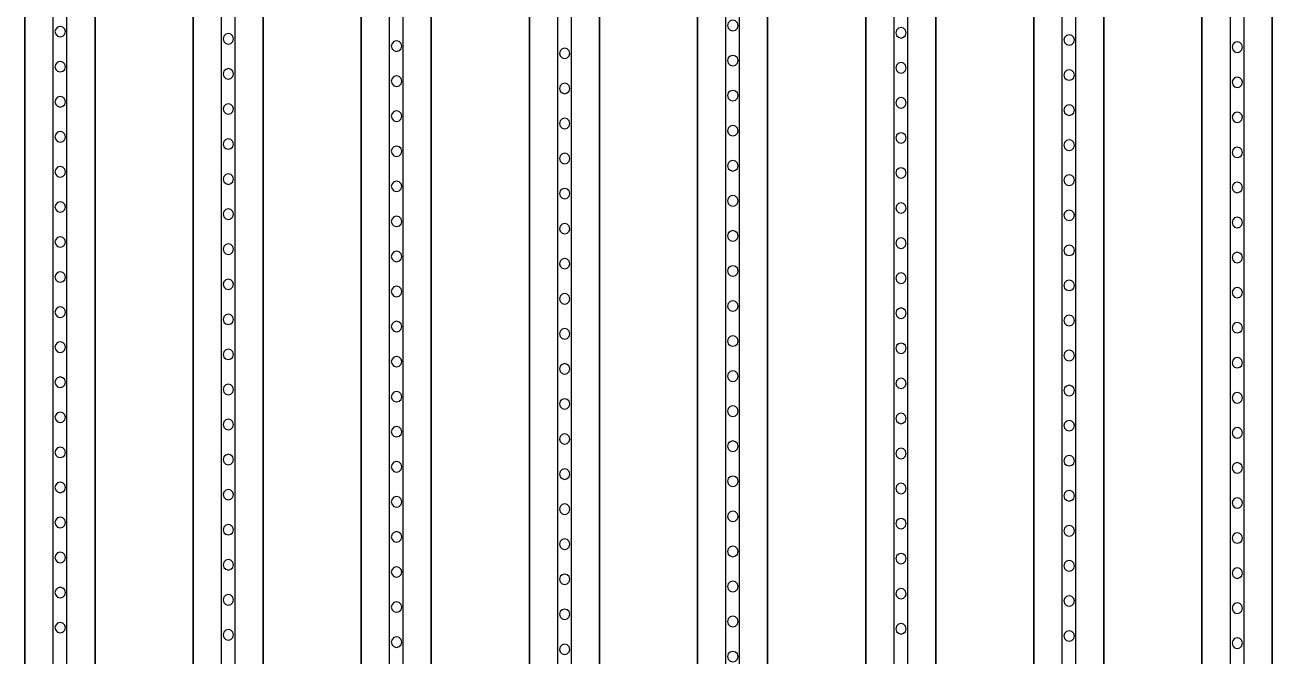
# Model space of a CAD drawing. Header units: metres. Extents: x -1550 to 1550, y -904 to 26100.
# Drawn here: x 204 to 382, y 6187.6 to 6277.6 of the extents above; entities that cross this region are included whole.
import ezdxf

# ---------------------------------------------------------------- set-up
doc = ezdxf.new("R2010")
doc.units = ezdxf.units.M
for name, color, linetype in [('Metal', 4, 'CONTINUOUS'), ('pattern_ionp', 7, 'CONTINUOUS'), ('Polyimide', 3, 'CONTINUOUS'), ('Polyimide_Negative', 5, 'CONTINUOUS')]:
    doc.layers.add(name, color=color, linetype=linetype)

msp = doc.modelspace()

# ---------------------------------------------------------------- linework, layer by layer
at = {"layer": 'Metal'}
for points in [[(210, 2040.25), (210, 11993.5), (208, 11993.5), (208, 11993.5), (208, 2040.25)], [(234, 2294.21), (234, 11993.5), (232, 11993.5), (232, 11993.5), (232, 2294.21)], [(258, 2548.18), (258, 11993.5), (256, 11993.5), (256, 11993.5), (256, 2548.18)], [(282, 2802.15), (282, 11993.5), (280, 11993.5), (280, 11993.5), (280, 2802.15)], [(306, 3056.12), (306, 11993.5), (304, 11993.5), (304, 11993.5), (304, 3056.12)], [(330, 3310.09), (330, 11993.5), (328, 11993.5), (328, 11993.5), (328, 3310.09)], [(354, 3564.06), (354, 11993.5), (352, 11993.5), (352, 11993.5), (352, 3564.06)], [(378, 3818.02), (378, 11993.5), (376, 11993.5), (376, 11993.5), (376, 3818.02)]]:
    msp.add_lwpolyline(points, dxfattribs=at)
at = {"layer": 'pattern_ionp'}
for points in [[(305.79, 6277.56), (305.69, 6277.94), (305.41, 6278.21), (305.04, 6278.31), (304.66, 6278.21), (304.39, 6277.94), (304.29, 6277.56), (304.39, 6277.19), (304.66, 6276.91), (305.04, 6276.81), (305.41, 6276.91), (305.69, 6277.19), (305.79, 6277.56)], [(209.79, 6276.69), (209.69, 6277.06), (209.41, 6277.34), (209.04, 6277.44), (208.66, 6277.34), (208.39, 6277.06), (208.29, 6276.69), (208.39, 6276.31), (208.66, 6276.04), (209.04, 6275.94), (209.41, 6276.04), (209.69, 6276.31), (209.79, 6276.69)], [(233.79, 6275.66), (233.69, 6276.03), (233.41, 6276.31), (233.04, 6276.41), (232.66, 6276.31), (232.39, 6276.03), (232.29, 6275.66), (232.39, 6275.28), (232.66, 6275.01), (233.04, 6274.91), (233.41, 6275.01), (233.69, 6275.28), (233.79, 6275.66)], [(329.79, 6276.53), (329.69, 6276.91), (329.41, 6277.18), (329.04, 6277.28), (328.66, 6277.18), (328.39, 6276.91), (328.29, 6276.53), (328.39, 6276.16), (328.66, 6275.88), (329.04, 6275.78), (329.41, 6275.88), (329.69, 6276.16), (329.79, 6276.53)], [(257.79, 6274.63), (257.69, 6275), (257.41, 6275.28), (257.04, 6275.38), (256.66, 6275.28), (256.39, 6275), (256.29, 6274.63), (256.39, 6274.25), (256.66, 6273.98), (257.04, 6273.88), (257.41, 6273.98), (257.69, 6274.25), (257.79, 6274.63)], [(353.79, 6275.5), (353.69, 6275.87), (353.41, 6276.15), (353.04, 6276.25), (352.66, 6276.15), (352.39, 6275.87), (352.29, 6275.5), (352.39, 6275.12), (352.66, 6274.85), (353.04, 6274.75), (353.41, 6274.85), (353.69, 6275.12), (353.79, 6275.5)], [(377.79, 6274.47), (377.69, 6274.84), (377.41, 6275.12), (377.04, 6275.22), (376.66, 6275.12), (376.39, 6274.84), (376.29, 6274.47), (376.39, 6274.09), (376.66, 6273.82), (377.04, 6273.72), (377.41, 6273.82), (377.69, 6274.09), (377.79, 6274.47)], [(281.79, 6273.59), (281.69, 6273.97), (281.41, 6274.24), (281.04, 6274.34), (280.66, 6274.24), (280.39, 6273.97), (280.29, 6273.59), (280.39, 6273.22), (280.66, 6272.94), (281.04, 6272.84), (281.41, 6272.94), (281.69, 6273.22), (281.79, 6273.59)], [(305.79, 6272.56), (305.69, 6272.94), (305.41, 6273.21), (305.04, 6273.31), (304.66, 6273.21), (304.39, 6272.94), (304.29, 6272.56), (304.39, 6272.19), (304.66, 6271.91), (305.04, 6271.81), (305.41, 6271.91), (305.69, 6272.19), (305.79, 6272.56)], [(209.79, 6271.69), (209.69, 6272.06), (209.41, 6272.34), (209.04, 6272.44), (208.66, 6272.34), (208.39, 6272.06), (208.29, 6271.69), (208.39, 6271.31), (208.66, 6271.04), (209.04, 6270.94), (209.41, 6271.04), (209.69, 6271.31), (209.79, 6271.69)], [(233.79, 6270.66), (233.69, 6271.03), (233.41, 6271.31), (233.04, 6271.41), (232.66, 6271.31), (232.39, 6271.03), (232.29, 6270.66), (232.39, 6270.28), (232.66, 6270.01), (233.04, 6269.91), (233.41, 6270.01), (233.69, 6270.28), (233.79, 6270.66)], [(329.79, 6271.53), (329.69, 6271.91), (329.41, 6272.18), (329.04, 6272.28), (328.66, 6272.18), (328.39, 6271.91), (328.29, 6271.53), (328.39, 6271.16), (328.66, 6270.88), (329.04, 6270.78), (329.41, 6270.88), (329.69, 6271.16), (329.79, 6271.53)], [(353.79, 6270.5), (353.69, 6270.87), (353.41, 6271.15), (353.04, 6271.25), (352.66, 6271.15), (352.39, 6270.87), (352.29, 6270.5), (352.39, 6270.12), (352.66, 6269.85), (353.04, 6269.75), (353.41, 6269.85), (353.69, 6270.12), (353.79, 6270.5)], [(257.79, 6269.63), (257.69, 6270), (257.41, 6270.28), (257.04, 6270.38), (256.66, 6270.28), (256.39, 6270), (256.29, 6269.63), (256.39, 6269.25), (256.66, 6268.98), (257.04, 6268.88), (257.41, 6268.98), (257.69, 6269.25), (257.79, 6269.63)], [(281.79, 6268.59), (281.69, 6268.97), (281.41, 6269.24), (281.04, 6269.34), (280.66, 6269.24), (280.39, 6268.97), (280.29, 6268.59), (280.39, 6268.22), (280.66, 6267.94), (281.04, 6267.84), (281.41, 6267.94), (281.69, 6268.22), (281.79, 6268.59)], [(377.79, 6269.47), (377.69, 6269.84), (377.41, 6270.12), (377.04, 6270.22), (376.66, 6270.12), (376.39, 6269.84), (376.29, 6269.47), (376.39, 6269.09), (376.66, 6268.82), (377.04, 6268.72), (377.41, 6268.82), (377.69, 6269.09), (377.79, 6269.47)], [(209.79, 6266.69), (209.69, 6267.06), (209.41, 6267.34), (209.04, 6267.44), (208.66, 6267.34), (208.39, 6267.06), (208.29, 6266.69), (208.39, 6266.31), (208.66, 6266.04), (209.04, 6265.94), (209.41, 6266.04), (209.69, 6266.31), (209.79, 6266.69)], [(305.79, 6267.56), (305.69, 6267.94), (305.41, 6268.21), (305.04, 6268.31), (304.66, 6268.21), (304.39, 6267.94), (304.29, 6267.56), (304.39, 6267.19), (304.66, 6266.91), (305.04, 6266.81), (305.41, 6266.91), (305.69, 6267.19), (305.79, 6267.56)], [(233.79, 6265.66), (233.69, 6266.03), (233.41, 6266.31), (233.04, 6266.41), (232.66, 6266.31), (232.39, 6266.03), (232.29, 6265.66), (232.39, 6265.28), (232.66, 6265.01), (233.04, 6264.91), (233.41, 6265.01), (233.69, 6265.28), (233.79, 6265.66)], [(329.79, 6266.53), (329.69, 6266.91), (329.41, 6267.18), (329.04, 6267.28), (328.66, 6267.18), (328.39, 6266.91), (328.29, 6266.53), (328.39, 6266.16), (328.66, 6265.88), (329.04, 6265.78), (329.41, 6265.88), (329.69, 6266.16), (329.79, 6266.53)], [(353.79, 6265.5), (353.69, 6265.87), (353.41, 6266.15), (353.04, 6266.25), (352.66, 6266.15), (352.39, 6265.87), (352.29, 6265.5), (352.39, 6265.12), (352.66, 6264.85), (353.04, 6264.75), (353.41, 6264.85), (353.69, 6265.12), (353.79, 6265.5)], [(257.79, 6264.63), (257.69, 6265), (257.41, 6265.28), (257.04, 6265.38), (256.66, 6265.28), (256.39, 6265), (256.29, 6264.63), (256.39, 6264.25), (256.66, 6263.98), (257.04, 6263.88), (257.41, 6263.98), (257.69, 6264.25), (257.79, 6264.63)], [(281.79, 6263.59), (281.69, 6263.97), (281.41, 6264.24), (281.04, 6264.34), (280.66, 6264.24), (280.39, 6263.97), (280.29, 6263.59), (280.39, 6263.22), (280.66, 6262.94), (281.04, 6262.84), (281.41, 6262.94), (281.69, 6263.22), (281.79, 6263.59)], [(377.79, 6264.47), (377.69, 6264.84), (377.41, 6265.12), (377.04, 6265.22), (376.66, 6265.12), (376.39, 6264.84), (376.29, 6264.47), (376.39, 6264.09), (376.66, 6263.82), (377.04, 6263.72), (377.41, 6263.82), (377.69, 6264.09), (377.79, 6264.47)], [(209.79, 6261.69), (209.69, 6262.06), (209.41, 6262.34), (209.04, 6262.44), (208.66, 6262.34), (208.39, 6262.06), (208.29, 6261.69), (208.39, 6261.31), (208.66, 6261.04), (209.04, 6260.94), (209.41, 6261.04), (209.69, 6261.31), (209.79, 6261.69)], [(305.79, 6262.56), (305.69, 6262.94), (305.41, 6263.21), (305.04, 6263.31), (304.66, 6263.21), (304.39, 6262.94), (304.29, 6262.56), (304.39, 6262.19), (304.66, 6261.91), (305.04, 6261.81), (305.41, 6261.91), (305.69, 6262.19), (305.79, 6262.56)], [(329.79, 6261.53), (329.69, 6261.91), (329.41, 6262.18), (329.04, 6262.28), (328.66, 6262.18), (328.39, 6261.91), (328.29, 6261.53), (328.39, 6261.16), (328.66, 6260.88), (329.04, 6260.78), (329.41, 6260.88), (329.69, 6261.16), (329.79, 6261.53)], [(233.79, 6260.66), (233.69, 6261.03), (233.41, 6261.31), (233.04, 6261.41), (232.66, 6261.31), (232.39, 6261.03), (232.29, 6260.66), (232.39, 6260.28), (232.66, 6260.01), (233.04, 6259.91), (233.41, 6260.01), (233.69, 6260.28), (233.79, 6260.66)], [(257.79, 6259.63), (257.69, 6260), (257.41, 6260.28), (257.04, 6260.38), (256.66, 6260.28), (256.39, 6260), (256.29, 6259.63), (256.39, 6259.25), (256.66, 6258.98), (257.04, 6258.88), (257.41, 6258.98), (257.69, 6259.25), (257.79, 6259.63)], [(353.79, 6260.5), (353.69, 6260.87), (353.41, 6261.15), (353.04, 6261.25), (352.66, 6261.15), (352.39, 6260.87), (352.29, 6260.5), (352.39, 6260.12), (352.66, 6259.85), (353.04, 6259.75), (353.41, 6259.85), (353.69, 6260.12), (353.79, 6260.5)], [(281.79, 6258.59), (281.69, 6258.97), (281.41, 6259.24), (281.04, 6259.34), (280.66, 6259.24), (280.39, 6258.97), (280.29, 6258.59), (280.39, 6258.22), (280.66, 6257.94), (281.04, 6257.84), (281.41, 6257.94), (281.69, 6258.22), (281.79, 6258.59)], [(377.79, 6259.47), (377.69, 6259.84), (377.41, 6260.12), (377.04, 6260.22), (376.66, 6260.12), (376.39, 6259.84), (376.29, 6259.47), (376.39, 6259.09), (376.66, 6258.82), (377.04, 6258.72), (377.41, 6258.82), (377.69, 6259.09), (377.79, 6259.47)], [(209.79, 6256.69), (209.69, 6257.06), (209.41, 6257.34), (209.04, 6257.44), (208.66, 6257.34), (208.39, 6257.06), (208.29, 6256.69), (208.39, 6256.31), (208.66, 6256.04), (209.04, 6255.94), (209.41, 6256.04), (209.69, 6256.31), (209.79, 6256.69)], [(305.79, 6257.56), (305.69, 6257.94), (305.41, 6258.21), (305.04, 6258.31), (304.66, 6258.21), (304.39, 6257.94), (304.29, 6257.56), (304.39, 6257.19), (304.66, 6256.91), (305.04, 6256.81), (305.41, 6256.91), (305.69, 6257.19), (305.79, 6257.56)], [(329.79, 6256.53), (329.69, 6256.91), (329.41, 6257.18), (329.04, 6257.28), (328.66, 6257.18), (328.39, 6256.91), (328.29, 6256.53), (328.39, 6256.16), (328.66, 6255.88), (329.04, 6255.78), (329.41, 6255.88), (329.69, 6256.16), (329.79, 6256.53)], [(233.79, 6255.66), (233.69, 6256.03), (233.41, 6256.31), (233.04, 6256.41), (232.66, 6256.31), (232.39, 6256.03), (232.29, 6255.66), (232.39, 6255.28), (232.66, 6255.01), (233.04, 6254.91), (233.41, 6255.01), (233.69, 6255.28), (233.79, 6255.66)], [(257.79, 6254.63), (257.69, 6255), (257.41, 6255.28), (257.04, 6255.38), (256.66, 6255.28), (256.39, 6255), (256.29, 6254.63), (256.39, 6254.25), (256.66, 6253.98), (257.04, 6253.88), (257.41, 6253.98), (257.69, 6254.25), (257.79, 6254.63)], [(353.79, 6255.5), (353.69, 6255.87), (353.41, 6256.15), (353.04, 6256.25), (352.66, 6256.15), (352.39, 6255.87), (352.29, 6255.5), (352.39, 6255.12), (352.66, 6254.85), (353.04, 6254.75), (353.41, 6254.85), (353.69, 6255.12), (353.79, 6255.5)], [(377.79, 6254.47), (377.69, 6254.84), (377.41, 6255.12), (377.04, 6255.22), (376.66, 6255.12), (376.39, 6254.84), (376.29, 6254.47), (376.39, 6254.09), (376.66, 6253.82), (377.04, 6253.72), (377.41, 6253.82), (377.69, 6254.09), (377.79, 6254.47)], [(281.79, 6253.59), (281.69, 6253.97), (281.41, 6254.24), (281.04, 6254.34), (280.66, 6254.24), (280.39, 6253.97), (280.29, 6253.59), (280.39, 6253.22), (280.66, 6252.94), (281.04, 6252.84), (281.41, 6252.94), (281.69, 6253.22), (281.79, 6253.59)], [(305.79, 6252.56), (305.69, 6252.94), (305.41, 6253.21), (305.04, 6253.31), (304.66, 6253.21), (304.39, 6252.94), (304.29, 6252.56), (304.39, 6252.19), (304.66, 6251.91), (305.04, 6251.81), (305.41, 6251.91), (305.69, 6252.19), (305.79, 6252.56)], [(209.79, 6251.69), (209.69, 6252.06), (209.41, 6252.34), (209.04, 6252.44), (208.66, 6252.34), (208.39, 6252.06), (208.29, 6251.69), (208.39, 6251.31), (208.66, 6251.04), (209.04, 6250.94), (209.41, 6251.04), (209.69, 6251.31), (209.79, 6251.69)], [(233.79, 6250.66), (233.69, 6251.03), (233.41, 6251.31), (233.04, 6251.41), (232.66, 6251.31), (232.39, 6251.03), (232.29, 6250.66), (232.39, 6250.28), (232.66, 6250.01), (233.04, 6249.91), (233.41, 6250.01), (233.69, 6250.28), (233.79, 6250.66)], [(329.79, 6251.53), (329.69, 6251.91), (329.41, 6252.18), (329.04, 6252.28), (328.66, 6252.18), (328.39, 6251.91), (328.29, 6251.53), (328.39, 6251.16), (328.66, 6250.88), (329.04, 6250.78), (329.41, 6250.88), (329.69, 6251.16), (329.79, 6251.53)], [(257.79, 6249.63), (257.69, 6250), (257.41, 6250.28), (257.04, 6250.38), (256.66, 6250.28), (256.39, 6250), (256.29, 6249.63), (256.39, 6249.25), (256.66, 6248.98), (257.04, 6248.88), (257.41, 6248.98), (257.69, 6249.25), (257.79, 6249.63)], [(353.79, 6250.5), (353.69, 6250.87), (353.41, 6251.15), (353.04, 6251.25), (352.66, 6251.15), (352.39, 6250.87), (352.29, 6250.5), (352.39, 6250.12), (352.66, 6249.85), (353.04, 6249.75), (353.41, 6249.85), (353.69, 6250.12), (353.79, 6250.5)], [(377.79, 6249.47), (377.69, 6249.84), (377.41, 6250.12), (377.04, 6250.22), (376.66, 6250.12), (376.39, 6249.84), (376.29, 6249.47), (376.39, 6249.09), (376.66, 6248.82), (377.04, 6248.72), (377.41, 6248.82), (377.69, 6249.09), (377.79, 6249.47)], [(281.79, 6248.59), (281.69, 6248.97), (281.41, 6249.24), (281.04, 6249.34), (280.66, 6249.24), (280.39, 6248.97), (280.29, 6248.59), (280.39, 6248.22), (280.66, 6247.94), (281.04, 6247.84), (281.41, 6247.94), (281.69, 6248.22), (281.79, 6248.59)], [(305.79, 6247.56), (305.69, 6247.94), (305.41, 6248.21), (305.04, 6248.31), (304.66, 6248.21), (304.39, 6247.94), (304.29, 6247.56), (304.39, 6247.19), (304.66, 6246.91), (305.04, 6246.81), (305.41, 6246.91), (305.69, 6247.19), (305.79, 6247.56)], [(209.79, 6246.69), (209.69, 6247.06), (209.41, 6247.34), (209.04, 6247.44), (208.66, 6247.34), (208.39, 6247.06), (208.29, 6246.69), (208.39, 6246.31), (208.66, 6246.04), (209.04, 6245.94), (209.41, 6246.04), (209.69, 6246.31), (209.79, 6246.69)], [(233.79, 6245.66), (233.69, 6246.03), (233.41, 6246.31), (233.04, 6246.41), (232.66, 6246.31), (232.39, 6246.03), (232.29, 6245.66), (232.39, 6245.28), (232.66, 6245.01), (233.04, 6244.91), (233.41, 6245.01), (233.69, 6245.28), (233.79, 6245.66)], [(329.79, 6246.53), (329.69, 6246.91), (329.41, 6247.18), (329.04, 6247.28), (328.66, 6247.18), (328.39, 6246.91), (328.29, 6246.53), (328.39, 6246.16), (328.66, 6245.88), (329.04, 6245.78), (329.41, 6245.88), (329.69, 6246.16), (329.79, 6246.53)], [(353.79, 6245.5), (353.69, 6245.87), (353.41, 6246.15), (353.04, 6246.25), (352.66, 6246.15), (352.39, 6245.87), (352.29, 6245.5), (352.39, 6245.12), (352.66, 6244.85), (353.04, 6244.75), (353.41, 6244.85), (353.69, 6245.12), (353.79, 6245.5)], [(257.79, 6244.63), (257.69, 6245), (257.41, 6245.28), (257.04, 6245.38), (256.66, 6245.28), (256.39, 6245), (256.29, 6244.63), (256.39, 6244.25), (256.66, 6243.98), (257.04, 6243.88), (257.41, 6243.98), (257.69, 6244.25), (257.79, 6244.63)], [(281.79, 6243.59), (281.69, 6243.97), (281.41, 6244.24), (281.04, 6244.34), (280.66, 6244.24), (280.39, 6243.97), (280.29, 6243.59), (280.39, 6243.22), (280.66, 6242.94), (281.04, 6242.84), (281.41, 6242.94), (281.69, 6243.22), (281.79, 6243.59)], [(377.79, 6244.47), (377.69, 6244.84), (377.41, 6245.12), (377.04, 6245.22), (376.66, 6245.12), (376.39, 6244.84), (376.29, 6244.47), (376.39, 6244.09), (376.66, 6243.82), (377.04, 6243.72), (377.41, 6243.82), (377.69, 6244.09), (377.79, 6244.47)], [(305.79, 6242.56), (305.69, 6242.94), (305.41, 6243.21), (305.04, 6243.31), (304.66, 6243.21), (304.39, 6242.94), (304.29, 6242.56), (304.39, 6242.19), (304.66, 6241.91), (305.04, 6241.81), (305.41, 6241.91), (305.69, 6242.19), (305.79, 6242.56)], [(209.79, 6241.69), (209.69, 6242.06), (209.41, 6242.34), (209.04, 6242.44), (208.66, 6242.34), (208.39, 6242.06), (208.29, 6241.69), (208.39, 6241.31), (208.66, 6241.04), (209.04, 6240.94), (209.41, 6241.04), (209.69, 6241.31), (209.79, 6241.69)], [(233.79, 6240.66), (233.69, 6241.03), (233.41, 6241.31), (233.04, 6241.41), (232.66, 6241.31), (232.39, 6241.03), (232.29, 6240.66), (232.39, 6240.28), (232.66, 6240.01), (233.04, 6239.91), (233.41, 6240.01), (233.69, 6240.28), (233.79, 6240.66)], [(329.79, 6241.53), (329.69, 6241.91), (329.41, 6242.18), (329.04, 6242.28), (328.66, 6242.18), (328.39, 6241.91), (328.29, 6241.53), (328.39, 6241.16), (328.66, 6240.88), (329.04, 6240.78), (329.41, 6240.88), (329.69, 6241.16), (329.79, 6241.53)], [(353.79, 6240.5), (353.69, 6240.87), (353.41, 6241.15), (353.04, 6241.25), (352.66, 6241.15), (352.39, 6240.87), (352.29, 6240.5), (352.39, 6240.12), (352.66, 6239.85), (353.04, 6239.75), (353.41, 6239.85), (353.69, 6240.12), (353.79, 6240.5)], [(257.79, 6239.63), (257.69, 6240), (257.41, 6240.28), (257.04, 6240.38), (256.66, 6240.28), (256.39, 6240), (256.29, 6239.63), (256.39, 6239.25), (256.66, 6238.98), (257.04, 6238.88), (257.41, 6238.98), (257.69, 6239.25), (257.79, 6239.63)], [(281.79, 6238.59), (281.69, 6238.97), (281.41, 6239.24), (281.04, 6239.34), (280.66, 6239.24), (280.39, 6238.97), (280.29, 6238.59), (280.39, 6238.22), (280.66, 6237.94), (281.04, 6237.84), (281.41, 6237.94), (281.69, 6238.22), (281.79, 6238.59)], [(377.79, 6239.47), (377.69, 6239.84), (377.41, 6240.12), (377.04, 6240.22), (376.66, 6240.12), (376.39, 6239.84), (376.29, 6239.47), (376.39, 6239.09), (376.66, 6238.82), (377.04, 6238.72), (377.41, 6238.82), (377.69, 6239.09), (377.79, 6239.47)], [(209.79, 6236.69), (209.69, 6237.06), (209.41, 6237.34), (209.04, 6237.44), (208.66, 6237.34), (208.39, 6237.06), (208.29, 6236.69), (208.39, 6236.31), (208.66, 6236.04), (209.04, 6235.94), (209.41, 6236.04), (209.69, 6236.31), (209.79, 6236.69)], [(305.79, 6237.56), (305.69, 6237.94), (305.41, 6238.21), (305.04, 6238.31), (304.66, 6238.21), (304.39, 6237.94), (304.29, 6237.56), (304.39, 6237.19), (304.66, 6236.91), (305.04, 6236.81), (305.41, 6236.91), (305.69, 6237.19), (305.79, 6237.56)], [(329.79, 6236.53), (329.69, 6236.91), (329.41, 6237.18), (329.04, 6237.28), (328.66, 6237.18), (328.39, 6236.91), (328.29, 6236.53), (328.39, 6236.16), (328.66, 6235.88), (329.04, 6235.78), (329.41, 6235.88), (329.69, 6236.16), (329.79, 6236.53)], [(233.79, 6235.66), (233.69, 6236.03), (233.41, 6236.31), (233.04, 6236.41), (232.66, 6236.31), (232.39, 6236.03), (232.29, 6235.66), (232.39, 6235.28), (232.66, 6235.01), (233.04, 6234.91), (233.41, 6235.01), (233.69, 6235.28), (233.79, 6235.66)], [(257.79, 6234.63), (257.69, 6235), (257.41, 6235.28), (257.04, 6235.38), (256.66, 6235.28), (256.39, 6235), (256.29, 6234.63), (256.39, 6234.25), (256.66, 6233.98), (257.04, 6233.88), (257.41, 6233.98), (257.69, 6234.25), (257.79, 6234.63)], [(353.79, 6235.5), (353.69, 6235.87), (353.41, 6236.15), (353.04, 6236.25), (352.66, 6236.15), (352.39, 6235.87), (352.29, 6235.5), (352.39, 6235.12), (352.66, 6234.85), (353.04, 6234.75), (353.41, 6234.85), (353.69, 6235.12), (353.79, 6235.5)], [(281.79, 6233.59), (281.69, 6233.97), (281.41, 6234.24), (281.04, 6234.34), (280.66, 6234.24), (280.39, 6233.97), (280.29, 6233.59), (280.39, 6233.22), (280.66, 6232.94), (281.04, 6232.84), (281.41, 6232.94), (281.69, 6233.22), (281.79, 6233.59)], [(377.79, 6234.47), (377.69, 6234.84), (377.41, 6235.12), (377.04, 6235.22), (376.66, 6235.12), (376.39, 6234.84), (376.29, 6234.47), (376.39, 6234.09), (376.66, 6233.82), (377.04, 6233.72), (377.41, 6233.82), (377.69, 6234.09), (377.79, 6234.47)], [(209.79, 6231.69), (209.69, 6232.06), (209.41, 6232.34), (209.04, 6232.44), (208.66, 6232.34), (208.39, 6232.06), (208.29, 6231.69), (208.39, 6231.31), (208.66, 6231.04), (209.04, 6230.94), (209.41, 6231.04), (209.69, 6231.31), (209.79, 6231.69)], [(305.79, 6232.56), (305.69, 6232.94), (305.41, 6233.21), (305.04, 6233.31), (304.66, 6233.21), (304.39, 6232.94), (304.29, 6232.56), (304.39, 6232.19), (304.66, 6231.91), (305.04, 6231.81), (305.41, 6231.91), (305.69, 6232.19), (305.79, 6232.56)], [(329.79, 6231.53), (329.69, 6231.91), (329.41, 6232.18), (329.04, 6232.28), (328.66, 6232.18), (328.39, 6231.91), (328.29, 6231.53), (328.39, 6231.16), (328.66, 6230.88), (329.04, 6230.78), (329.41, 6230.88), (329.69, 6231.16), (329.79, 6231.53)], [(233.79, 6230.66), (233.69, 6231.03), (233.41, 6231.31), (233.04, 6231.41), (232.66, 6231.31), (232.39, 6231.03), (232.29, 6230.66), (232.39, 6230.28), (232.66, 6230.01), (233.04, 6229.91), (233.41, 6230.01), (233.69, 6230.28), (233.79, 6230.66)], [(257.79, 6229.63), (257.69, 6230), (257.41, 6230.28), (257.04, 6230.38), (256.66, 6230.28), (256.39, 6230), (256.29, 6229.63), (256.39, 6229.25), (256.66, 6228.98), (257.04, 6228.88), (257.41, 6228.98), (257.69, 6229.25), (257.79, 6229.63)], [(353.79, 6230.5), (353.69, 6230.87), (353.41, 6231.15), (353.04, 6231.25), (352.66, 6231.15), (352.39, 6230.87), (352.29, 6230.5), (352.39, 6230.12), (352.66, 6229.85), (353.04, 6229.75), (353.41, 6229.85), (353.69, 6230.12), (353.79, 6230.5)], [(377.79, 6229.47), (377.69, 6229.84), (377.41, 6230.12), (377.04, 6230.22), (376.66, 6230.12), (376.39, 6229.84), (376.29, 6229.47), (376.39, 6229.09), (376.66, 6228.82), (377.04, 6228.72), (377.41, 6228.82), (377.69, 6229.09), (377.79, 6229.47)], [(281.79, 6228.59), (281.69, 6228.97), (281.41, 6229.24), (281.04, 6229.34), (280.66, 6229.24), (280.39, 6228.97), (280.29, 6228.59), (280.39, 6228.22), (280.66, 6227.94), (281.04, 6227.84), (281.41, 6227.94), (281.69, 6228.22), (281.79, 6228.59)], [(305.79, 6227.56), (305.69, 6227.94), (305.41, 6228.21), (305.04, 6228.31), (304.66, 6228.21), (304.39, 6227.94), (304.29, 6227.56), (304.39, 6227.19), (304.66, 6226.91), (305.04, 6226.81), (305.41, 6226.91), (305.69, 6227.19), (305.79, 6227.56)], [(209.79, 6226.69), (209.69, 6227.06), (209.41, 6227.34), (209.04, 6227.44), (208.66, 6227.34), (208.39, 6227.06), (208.29, 6226.69), (208.39, 6226.31), (208.66, 6226.04), (209.04, 6225.94), (209.41, 6226.04), (209.69, 6226.31), (209.79, 6226.69)], [(329.79, 6226.53), (329.69, 6226.91), (329.41, 6227.18), (329.04, 6227.28), (328.66, 6227.18), (328.39, 6226.91), (328.29, 6226.53), (328.39, 6226.16), (328.66, 6225.88), (329.04, 6225.78), (329.41, 6225.88), (329.69, 6226.16), (329.79, 6226.53)], [(233.79, 6225.66), (233.69, 6226.03), (233.41, 6226.31), (233.04, 6226.41), (232.66, 6226.31), (232.39, 6226.03), (232.29, 6225.66), (232.39, 6225.28), (232.66, 6225.01), (233.04, 6224.91), (233.41, 6225.01), (233.69, 6225.28), (233.79, 6225.66)], [(257.79, 6224.63), (257.69, 6225), (257.41, 6225.28), (257.04, 6225.38), (256.66, 6225.28), (256.39, 6225), (256.29, 6224.63), (256.39, 6224.25), (256.66, 6223.98), (257.04, 6223.88), (257.41, 6223.98), (257.69, 6224.25), (257.79, 6224.63)], [(353.79, 6225.5), (353.69, 6225.87), (353.41, 6226.15), (353.04, 6226.25), (352.66, 6226.15), (352.39, 6225.87), (352.29, 6225.5), (352.39, 6225.12), (352.66, 6224.85), (353.04, 6224.75), (353.41, 6224.85), (353.69, 6225.12), (353.79, 6225.5)], [(377.79, 6224.47), (377.69, 6224.84), (377.41, 6225.12), (377.04, 6225.22), (376.66, 6225.12), (376.39, 6224.84), (376.29, 6224.47), (376.39, 6224.09), (376.66, 6223.82), (377.04, 6223.72), (377.41, 6223.82), (377.69, 6224.09), (377.79, 6224.47)], [(281.79, 6223.59), (281.69, 6223.97), (281.41, 6224.24), (281.04, 6224.34), (280.66, 6224.24), (280.39, 6223.97), (280.29, 6223.59), (280.39, 6223.22), (280.66, 6222.94), (281.04, 6222.84), (281.41, 6222.94), (281.69, 6223.22), (281.79, 6223.59)], [(305.79, 6222.56), (305.69, 6222.94), (305.41, 6223.21), (305.04, 6223.31), (304.66, 6223.21), (304.39, 6222.94), (304.29, 6222.56), (304.39, 6222.19), (304.66, 6221.91), (305.04, 6221.81), (305.41, 6221.91), (305.69, 6222.19), (305.79, 6222.56)], [(209.79, 6221.69), (209.69, 6222.06), (209.41, 6222.34), (209.04, 6222.44), (208.66, 6222.34), (208.39, 6222.06), (208.29, 6221.69), (208.39, 6221.31), (208.66, 6221.04), (209.04, 6220.94), (209.41, 6221.04), (209.69, 6221.31), (209.79, 6221.69)], [(233.79, 6220.66), (233.69, 6221.03), (233.41, 6221.31), (233.04, 6221.41), (232.66, 6221.31), (232.39, 6221.03), (232.29, 6220.66), (232.39, 6220.28), (232.66, 6220.01), (233.04, 6219.91), (233.41, 6220.01), (233.69, 6220.28), (233.79, 6220.66)], [(329.79, 6221.53), (329.69, 6221.91), (329.41, 6222.18), (329.04, 6222.28), (328.66, 6222.18), (328.39, 6221.91), (328.29, 6221.53), (328.39, 6221.16), (328.66, 6220.88), (329.04, 6220.78), (329.41, 6220.88), (329.69, 6221.16), (329.79, 6221.53)], [(353.79, 6220.5), (353.69, 6220.87), (353.41, 6221.15), (353.04, 6221.25), (352.66, 6221.15), (352.39, 6220.87), (352.29, 6220.5), (352.39, 6220.12), (352.66, 6219.85), (353.04, 6219.75), (353.41, 6219.85), (353.69, 6220.12), (353.79, 6220.5)], [(257.79, 6219.63), (257.69, 6220), (257.41, 6220.28), (257.04, 6220.38), (256.66, 6220.28), (256.39, 6220), (256.29, 6219.63), (256.39, 6219.25), (256.66, 6218.98), (257.04, 6218.88), (257.41, 6218.98), (257.69, 6219.25), (257.79, 6219.63)], [(281.79, 6218.59), (281.69, 6218.97), (281.41, 6219.24), (281.04, 6219.34), (280.66, 6219.24), (280.39, 6218.97), (280.29, 6218.59), (280.39, 6218.22), (280.66, 6217.94), (281.04, 6217.84), (281.41, 6217.94), (281.69, 6218.22), (281.79, 6218.59)], [(377.79, 6219.47), (377.69, 6219.84), (377.41, 6220.12), (377.04, 6220.22), (376.66, 6220.12), (376.39, 6219.84), (376.29, 6219.47), (376.39, 6219.09), (376.66, 6218.82), (377.04, 6218.72), (377.41, 6218.82), (377.69, 6219.09), (377.79, 6219.47)], [(305.79, 6217.56), (305.69, 6217.94), (305.41, 6218.21), (305.04, 6218.31), (304.66, 6218.21), (304.39, 6217.94), (304.29, 6217.56), (304.39, 6217.19), (304.66, 6216.91), (305.04, 6216.81), (305.41, 6216.91), (305.69, 6217.19), (305.79, 6217.56)], [(209.79, 6216.69), (209.69, 6217.06), (209.41, 6217.34), (209.04, 6217.44), (208.66, 6217.34), (208.39, 6217.06), (208.29, 6216.69), (208.39, 6216.31), (208.66, 6216.04), (209.04, 6215.94), (209.41, 6216.04), (209.69, 6216.31), (209.79, 6216.69)], [(233.79, 6215.66), (233.69, 6216.03), (233.41, 6216.31), (233.04, 6216.41), (232.66, 6216.31), (232.39, 6216.03), (232.29, 6215.66), (232.39, 6215.28), (232.66, 6215.01), (233.04, 6214.91), (233.41, 6215.01), (233.69, 6215.28), (233.79, 6215.66)], [(329.79, 6216.53), (329.69, 6216.91), (329.41, 6217.18), (329.04, 6217.28), (328.66, 6217.18), (328.39, 6216.91), (328.29, 6216.53), (328.39, 6216.16), (328.66, 6215.88), (329.04, 6215.78), (329.41, 6215.88), (329.69, 6216.16), (329.79, 6216.53)], [(353.79, 6215.5), (353.69, 6215.87), (353.41, 6216.15), (353.04, 6216.25), (352.66, 6216.15), (352.39, 6215.87), (352.29, 6215.5), (352.39, 6215.12), (352.66, 6214.85), (353.04, 6214.75), (353.41, 6214.85), (353.69, 6215.12), (353.79, 6215.5)], [(257.79, 6214.63), (257.69, 6215), (257.41, 6215.28), (257.04, 6215.38), (256.66, 6215.28), (256.39, 6215), (256.29, 6214.63), (256.39, 6214.25), (256.66, 6213.98), (257.04, 6213.88), (257.41, 6213.98), (257.69, 6214.25), (257.79, 6214.63)], [(281.79, 6213.59), (281.69, 6213.97), (281.41, 6214.24), (281.04, 6214.34), (280.66, 6214.24), (280.39, 6213.97), (280.29, 6213.59), (280.39, 6213.22), (280.66, 6212.94), (281.04, 6212.84), (281.41, 6212.94), (281.69, 6213.22), (281.79, 6213.59)], [(377.79, 6214.47), (377.69, 6214.84), (377.41, 6215.12), (377.04, 6215.22), (376.66, 6215.12), (376.39, 6214.84), (376.29, 6214.47), (376.39, 6214.09), (376.66, 6213.82), (377.04, 6213.72), (377.41, 6213.82), (377.69, 6214.09), (377.79, 6214.47)], [(209.79, 6211.69), (209.69, 6212.06), (209.41, 6212.34), (209.04, 6212.44), (208.66, 6212.34), (208.39, 6212.06), (208.29, 6211.69), (208.39, 6211.31), (208.66, 6211.04), (209.04, 6210.94), (209.41, 6211.04), (209.69, 6211.31), (209.79, 6211.69)], [(305.79, 6212.56), (305.69, 6212.94), (305.41, 6213.21), (305.04, 6213.31), (304.66, 6213.21), (304.39, 6212.94), (304.29, 6212.56), (304.39, 6212.19), (304.66, 6211.91), (305.04, 6211.81), (305.41, 6211.91), (305.69, 6212.19), (305.79, 6212.56)], [(329.79, 6211.53), (329.69, 6211.91), (329.41, 6212.18), (329.04, 6212.28), (328.66, 6212.18), (328.39, 6211.91), (328.29, 6211.53), (328.39, 6211.16), (328.66, 6210.88), (329.04, 6210.78), (329.41, 6210.88), (329.69, 6211.16), (329.79, 6211.53)], [(233.79, 6210.66), (233.69, 6211.03), (233.41, 6211.31), (233.04, 6211.41), (232.66, 6211.31), (232.39, 6211.03), (232.29, 6210.66), (232.39, 6210.28), (232.66, 6210.01), (233.04, 6209.91), (233.41, 6210.01), (233.69, 6210.28), (233.79, 6210.66)], [(353.79, 6210.5), (353.69, 6210.87), (353.41, 6211.15), (353.04, 6211.25), (352.66, 6211.15), (352.39, 6210.87), (352.29, 6210.5), (352.39, 6210.12), (352.66, 6209.85), (353.04, 6209.75), (353.41, 6209.85), (353.69, 6210.12), (353.79, 6210.5)], [(257.79, 6209.63), (257.69, 6210), (257.41, 6210.28), (257.04, 6210.38), (256.66, 6210.28), (256.39, 6210), (256.29, 6209.63), (256.39, 6209.25), (256.66, 6208.98), (257.04, 6208.88), (257.41, 6208.98), (257.69, 6209.25), (257.79, 6209.63)], [(281.79, 6208.59), (281.69, 6208.97), (281.41, 6209.24), (281.04, 6209.34), (280.66, 6209.24), (280.39, 6208.97), (280.29, 6208.59), (280.39, 6208.22), (280.66, 6207.94), (281.04, 6207.84), (281.41, 6207.94), (281.69, 6208.22), (281.79, 6208.59)], [(377.79, 6209.47), (377.69, 6209.84), (377.41, 6210.12), (377.04, 6210.22), (376.66, 6210.12), (376.39, 6209.84), (376.29, 6209.47), (376.39, 6209.09), (376.66, 6208.82), (377.04, 6208.72), (377.41, 6208.82), (377.69, 6209.09), (377.79, 6209.47)], [(209.79, 6206.69), (209.69, 6207.06), (209.41, 6207.34), (209.04, 6207.44), (208.66, 6207.34), (208.39, 6207.06), (208.29, 6206.69), (208.39, 6206.31), (208.66, 6206.04), (209.04, 6205.94), (209.41, 6206.04), (209.69, 6206.31), (209.79, 6206.69)], [(305.79, 6207.56), (305.69, 6207.94), (305.41, 6208.21), (305.04, 6208.31), (304.66, 6208.21), (304.39, 6207.94), (304.29, 6207.56), (304.39, 6207.19), (304.66, 6206.91), (305.04, 6206.81), (305.41, 6206.91), (305.69, 6207.19), (305.79, 6207.56)], [(329.79, 6206.53), (329.69, 6206.91), (329.41, 6207.18), (329.04, 6207.28), (328.66, 6207.18), (328.39, 6206.91), (328.29, 6206.53), (328.39, 6206.16), (328.66, 6205.88), (329.04, 6205.78), (329.41, 6205.88), (329.69, 6206.16), (329.79, 6206.53)], [(233.79, 6205.66), (233.69, 6206.03), (233.41, 6206.31), (233.04, 6206.41), (232.66, 6206.31), (232.39, 6206.03), (232.29, 6205.66), (232.39, 6205.28), (232.66, 6205.01), (233.04, 6204.91), (233.41, 6205.01), (233.69, 6205.28), (233.79, 6205.66)], [(257.79, 6204.63), (257.69, 6205), (257.41, 6205.28), (257.04, 6205.38), (256.66, 6205.28), (256.39, 6205), (256.29, 6204.63), (256.39, 6204.25), (256.66, 6203.98), (257.04, 6203.88), (257.41, 6203.98), (257.69, 6204.25), (257.79, 6204.63)], [(353.79, 6205.5), (353.69, 6205.87), (353.41, 6206.15), (353.04, 6206.25), (352.66, 6206.15), (352.39, 6205.87), (352.29, 6205.5), (352.39, 6205.12), (352.66, 6204.85), (353.04, 6204.75), (353.41, 6204.85), (353.69, 6205.12), (353.79, 6205.5)], [(377.79, 6204.47), (377.69, 6204.84), (377.41, 6205.12), (377.04, 6205.22), (376.66, 6205.12), (376.39, 6204.84), (376.29, 6204.47), (376.39, 6204.09), (376.66, 6203.82), (377.04, 6203.72), (377.41, 6203.82), (377.69, 6204.09), (377.79, 6204.47)], [(281.79, 6203.59), (281.69, 6203.97), (281.41, 6204.24), (281.04, 6204.34), (280.66, 6204.24), (280.39, 6203.97), (280.29, 6203.59), (280.39, 6203.22), (280.66, 6202.94), (281.04, 6202.84), (281.41, 6202.94), (281.69, 6203.22), (281.79, 6203.59)], [(305.79, 6202.56), (305.69, 6202.94), (305.41, 6203.21), (305.04, 6203.31), (304.66, 6203.21), (304.39, 6202.94), (304.29, 6202.56), (304.39, 6202.19), (304.66, 6201.91), (305.04, 6201.81), (305.41, 6201.91), (305.69, 6202.19), (305.79, 6202.56)], [(209.79, 6201.69), (209.69, 6202.06), (209.41, 6202.34), (209.04, 6202.44), (208.66, 6202.34), (208.39, 6202.06), (208.29, 6201.69), (208.39, 6201.31), (208.66, 6201.04), (209.04, 6200.94), (209.41, 6201.04), (209.69, 6201.31), (209.79, 6201.69)], [(329.79, 6201.53), (329.69, 6201.91), (329.41, 6202.18), (329.04, 6202.28), (328.66, 6202.18), (328.39, 6201.91), (328.29, 6201.53), (328.39, 6201.16), (328.66, 6200.88), (329.04, 6200.78), (329.41, 6200.88), (329.69, 6201.16), (329.79, 6201.53)], [(233.79, 6200.66), (233.69, 6201.03), (233.41, 6201.31), (233.04, 6201.41), (232.66, 6201.31), (232.39, 6201.03), (232.29, 6200.66), (232.39, 6200.28), (232.66, 6200.01), (233.04, 6199.91), (233.41, 6200.01), (233.69, 6200.28), (233.79, 6200.66)], [(257.79, 6199.63), (257.69, 6200), (257.41, 6200.28), (257.04, 6200.38), (256.66, 6200.28), (256.39, 6200), (256.29, 6199.63), (256.39, 6199.25), (256.66, 6198.98), (257.04, 6198.88), (257.41, 6198.98), (257.69, 6199.25), (257.79, 6199.63)], [(353.79, 6200.5), (353.69, 6200.87), (353.41, 6201.15), (353.04, 6201.25), (352.66, 6201.15), (352.39, 6200.87), (352.29, 6200.5), (352.39, 6200.12), (352.66, 6199.85), (353.04, 6199.75), (353.41, 6199.85), (353.69, 6200.12), (353.79, 6200.5)], [(377.79, 6199.47), (377.69, 6199.84), (377.41, 6200.12), (377.04, 6200.22), (376.66, 6200.12), (376.39, 6199.84), (376.29, 6199.47), (376.39, 6199.09), (376.66, 6198.82), (377.04, 6198.72), (377.41, 6198.82), (377.69, 6199.09), (377.79, 6199.47)], [(281.79, 6198.59), (281.69, 6198.97), (281.41, 6199.24), (281.04, 6199.34), (280.66, 6199.24), (280.39, 6198.97), (280.29, 6198.59), (280.39, 6198.22), (280.66, 6197.94), (281.04, 6197.84), (281.41, 6197.94), (281.69, 6198.22), (281.79, 6198.59)], [(305.79, 6197.56), (305.69, 6197.94), (305.41, 6198.21), (305.04, 6198.31), (304.66, 6198.21), (304.39, 6197.94), (304.29, 6197.56), (304.39, 6197.19), (304.66, 6196.91), (305.04, 6196.81), (305.41, 6196.91), (305.69, 6197.19), (305.79, 6197.56)], [(209.79, 6196.69), (209.69, 6197.06), (209.41, 6197.34), (209.04, 6197.44), (208.66, 6197.34), (208.39, 6197.06), (208.29, 6196.69), (208.39, 6196.31), (208.66, 6196.04), (209.04, 6195.94), (209.41, 6196.04), (209.69, 6196.31), (209.79, 6196.69)], [(233.79, 6195.66), (233.69, 6196.03), (233.41, 6196.31), (233.04, 6196.41), (232.66, 6196.31), (232.39, 6196.03), (232.29, 6195.66), (232.39, 6195.28), (232.66, 6195.01), (233.04, 6194.91), (233.41, 6195.01), (233.69, 6195.28), (233.79, 6195.66)], [(329.79, 6196.53), (329.69, 6196.91), (329.41, 6197.18), (329.04, 6197.28), (328.66, 6197.18), (328.39, 6196.91), (328.29, 6196.53), (328.39, 6196.16), (328.66, 6195.88), (329.04, 6195.78), (329.41, 6195.88), (329.69, 6196.16), (329.79, 6196.53)], [(353.79, 6195.5), (353.69, 6195.87), (353.41, 6196.15), (353.04, 6196.25), (352.66, 6196.15), (352.39, 6195.87), (352.29, 6195.5), (352.39, 6195.12), (352.66, 6194.85), (353.04, 6194.75), (353.41, 6194.85), (353.69, 6195.12), (353.79, 6195.5)], [(257.79, 6194.63), (257.69, 6195), (257.41, 6195.28), (257.04, 6195.38), (256.66, 6195.28), (256.39, 6195), (256.29, 6194.63), (256.39, 6194.25), (256.66, 6193.98), (257.04, 6193.88), (257.41, 6193.98), (257.69, 6194.25), (257.79, 6194.63)], [(377.79, 6194.47), (377.69, 6194.84), (377.41, 6195.12), (377.04, 6195.22), (376.66, 6195.12), (376.39, 6194.84), (376.29, 6194.47), (376.39, 6194.09), (376.66, 6193.82), (377.04, 6193.72), (377.41, 6193.82), (377.69, 6194.09), (377.79, 6194.47)], [(281.79, 6193.59), (281.69, 6193.97), (281.41, 6194.24), (281.04, 6194.34), (280.66, 6194.24), (280.39, 6193.97), (280.29, 6193.59), (280.39, 6193.22), (280.66, 6192.94), (281.04, 6192.84), (281.41, 6192.94), (281.69, 6193.22), (281.79, 6193.59)], [(305.79, 6192.56), (305.69, 6192.94), (305.41, 6193.21), (305.04, 6193.31), (304.66, 6193.21), (304.39, 6192.94), (304.29, 6192.56), (304.39, 6192.19), (304.66, 6191.91), (305.04, 6191.81), (305.41, 6191.91), (305.69, 6192.19), (305.79, 6192.56)], [(209.79, 6191.69), (209.69, 6192.06), (209.41, 6192.34), (209.04, 6192.44), (208.66, 6192.34), (208.39, 6192.06), (208.29, 6191.69), (208.39, 6191.31), (208.66, 6191.04), (209.04, 6190.94), (209.41, 6191.04), (209.69, 6191.31), (209.79, 6191.69)], [(233.79, 6190.66), (233.69, 6191.03), (233.41, 6191.31), (233.04, 6191.41), (232.66, 6191.31), (232.39, 6191.03), (232.29, 6190.66), (232.39, 6190.28), (232.66, 6190.01), (233.04, 6189.91), (233.41, 6190.01), (233.69, 6190.28), (233.79, 6190.66)], [(329.79, 6191.53), (329.69, 6191.91), (329.41, 6192.18), (329.04, 6192.28), (328.66, 6192.18), (328.39, 6191.91), (328.29, 6191.53), (328.39, 6191.16), (328.66, 6190.88), (329.04, 6190.78), (329.41, 6190.88), (329.69, 6191.16), (329.79, 6191.53)], [(353.79, 6190.5), (353.69, 6190.87), (353.41, 6191.15), (353.04, 6191.25), (352.66, 6191.15), (352.39, 6190.87), (352.29, 6190.5), (352.39, 6190.12), (352.66, 6189.85), (353.04, 6189.75), (353.41, 6189.85), (353.69, 6190.12), (353.79, 6190.5)], [(257.79, 6189.63), (257.69, 6190), (257.41, 6190.28), (257.04, 6190.38), (256.66, 6190.28), (256.39, 6190), (256.29, 6189.63), (256.39, 6189.25), (256.66, 6188.98), (257.04, 6188.88), (257.41, 6188.98), (257.69, 6189.25), (257.79, 6189.63)], [(281.79, 6188.59), (281.69, 6188.97), (281.41, 6189.24), (281.04, 6189.34), (280.66, 6189.24), (280.39, 6188.97), (280.29, 6188.59), (280.39, 6188.22), (280.66, 6187.94), (281.04, 6187.84), (281.41, 6187.94), (281.69, 6188.22), (281.79, 6188.59)], [(377.79, 6189.47), (377.69, 6189.84), (377.41, 6190.12), (377.04, 6190.22), (376.66, 6190.12), (376.39, 6189.84), (376.29, 6189.47), (376.39, 6189.09), (376.66, 6188.82), (377.04, 6188.72), (377.41, 6188.82), (377.69, 6189.09), (377.79, 6189.47)], [(305.79, 6187.56), (305.69, 6187.94), (305.41, 6188.21), (305.04, 6188.31), (304.66, 6188.21), (304.39, 6187.94), (304.29, 6187.56), (304.39, 6187.19), (304.66, 6186.91), (305.04, 6186.81), (305.41, 6186.91), (305.69, 6187.19), (305.79, 6187.56)]]:
    msp.add_lwpolyline(points, close=True, dxfattribs=at)
at = {"layer": 'Polyimide'}
for points in [[(204, 2044.25), (204, 11978.5)], [(214, 11978.5), (214, 2044.25)], [(228, 2298.21), (228, 11978.5)], [(238, 11978.5), (238, 2298.21)], [(252, 2552.18), (252, 11978.5)], [(262, 11978.5), (262, 2552.18)], [(276, 2806.15), (276, 11978.5)], [(286, 11978.5), (286, 2806.15)], [(300, 3060.12), (300, 11978.5)], [(310, 11978.5), (310, 3060.12)], [(324, 3314.09), (324, 11978.5)], [(334, 11978.5), (334, 3314.09)], [(348, 3568.06), (348, 11978.5)], [(358, 11978.5), (358, 3568.06)], [(372, 3822.02), (372, 11978.5)], [(382, 11978.5), (382, 3822.02)]]:
    msp.add_lwpolyline(points, dxfattribs=at)
at = {"layer": 'Polyimide_Negative'}
for points in [[(204, 11978.5), (204, 2044.25)], [(214, 2044.25), (214, 11978.5)], [(228, 11978.5), (228, 2298.21)], [(238, 2298.21), (238, 11978.5)], [(252, 11978.5), (252, 2552.18)], [(262, 2552.18), (262, 11978.5)], [(276, 11978.5), (276, 2806.15)], [(286, 2806.15), (286, 11978.5)], [(300, 11978.5), (300, 3060.12)], [(310, 3060.12), (310, 11978.5)], [(324, 11978.5), (324, 3314.09)], [(334, 3314.09), (334, 11978.5)], [(348, 11978.5), (348, 3568.06)], [(358, 3568.06), (358, 11978.5)], [(372, 11978.5), (372, 3822.02)], [(382, 3822.02), (382, 11978.5)]]:
    msp.add_lwpolyline(points, dxfattribs=at)

doc.saveas('drawing.dxf')
